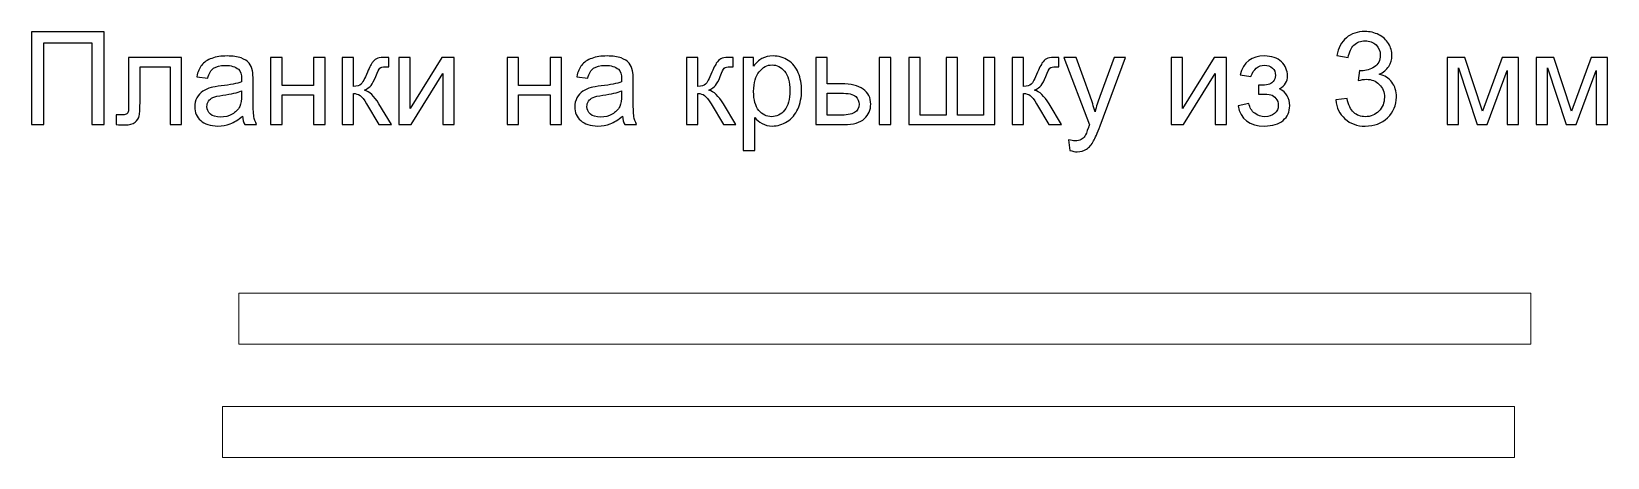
# Model space of a CAD drawing. Header units: centimetres. Extents: x -43 to 259, y -127 to -6.
# Drawn here: x 26.42 to 41.87, y -114.81 to -110.63 of the extents above; entities that cross this region are included whole.
import ezdxf

# ---------------------------------------------------------------- set-up
doc = ezdxf.new("R2010")
doc.units = ezdxf.units.CM
doc.header["$MEASUREMENT"] = 0
doc.layers.add('layer 1', color=7, linetype='Continuous')

msp = doc.modelspace()

# ---------------------------------------------------------------- linework, layer by layer
at = {"layer": 'layer 1', "color": 250}
for points, knots in [([(26.41632, -110.63514), (26.41632, -110.63514), (27.13006, -110.63514), (27.13006, -110.63514), (27.13006, -110.63514), (27.13006, -110.63514), (27.13006, -111.54446), (27.13006, -111.54446), (27.13006, -111.54446), (27.13006, -111.54446), (27.00941, -111.54446), (27.00941, -111.54446), (27.00941, -111.54446), (27.00941, -111.54446), (27.00941, -110.74182), (27.00941, -110.74182), (27.00941, -110.74182), (27.00941, -110.74182), (26.53697, -110.74182), (26.53697, -110.74182), (26.53697, -110.74182), (26.53697, -110.74182), (26.53697, -111.54446), (26.53697, -111.54446), (26.53697, -111.54446), (26.53697, -111.54446), (26.41632, -111.54446), (26.41632, -111.54446), (26.41632, -111.54446), (26.41632, -111.54446), (26.41632, -110.63514), (26.41632, -110.63514)], [0, 0, 0, 0, 0.11111111, 0.11111111, 0.11111111, 0.11111111, 0.22222222, 0.22222222, 0.22222222, 0.22222222, 0.33333333, 0.33333333, 0.33333333, 0.33333333, 0.44444444, 0.44444444, 0.44444444, 0.44444444, 0.55555556, 0.55555556, 0.55555556, 0.55555556, 0.66666667, 0.66666667, 0.66666667, 0.66666667, 0.77777778, 0.77777778, 0.77777778, 0.77777778, 1, 1, 1, 1]), ([(39.20652, -111.30316), (39.20652, -111.30316), (39.31828, -111.28792), (39.31828, -111.28792), (39.31828, -111.28792), (39.33119, -111.35142), (39.35278, -111.39714), (39.38347, -111.42508), (39.38347, -111.42508), (39.41417, -111.45302), (39.45184, -111.46699), (39.4965, -111.46699), (39.4965, -111.46699), (39.54942, -111.46699), (39.59408, -111.44879), (39.63007, -111.41238), (39.63007, -111.41238), (39.66605, -111.37597), (39.68404, -111.33089), (39.68404, -111.27712), (39.68404, -111.27712), (39.68404, -111.2259), (39.66732, -111.18357), (39.63366, -111.15012), (39.63366, -111.15012), (39.60022, -111.11689), (39.55768, -111.10017), (39.50582, -111.10017), (39.50582, -111.10017), (39.48465, -111.10017), (39.4584, -111.1044), (39.42687, -111.11266), (39.42687, -111.11266), (39.42687, -111.11266), (39.43935, -111.01487), (39.43935, -111.01487), (39.43935, -111.01487), (39.44676, -111.01572), (39.4529, -111.01614), (39.45735, -111.01614), (39.45735, -111.01614), (39.50518, -111.01614), (39.54794, -111.00365), (39.58625, -110.97889), (39.58625, -110.97889), (39.62435, -110.95412), (39.6434, -110.91602), (39.6434, -110.86459), (39.6434, -110.86459), (39.6434, -110.82373), (39.62943, -110.78987), (39.6017, -110.76299), (39.6017, -110.76299), (39.57397, -110.7361), (39.5382, -110.72277), (39.49439, -110.72277), (39.49439, -110.72277), (39.45078, -110.72277), (39.41459, -110.73653), (39.38559, -110.76404), (39.38559, -110.76404), (39.35659, -110.79156), (39.33797, -110.83284), (39.32971, -110.88787), (39.32971, -110.88787), (39.32971, -110.88787), (39.21795, -110.86755), (39.21795, -110.86755), (39.21795, -110.86755), (39.23171, -110.79262), (39.26261, -110.73441), (39.31108, -110.69314), (39.31108, -110.69314), (39.35934, -110.65186), (39.41967, -110.63133), (39.49164, -110.63133), (39.49164, -110.63133), (39.54117, -110.63133), (39.58689, -110.64191), (39.62858, -110.66329), (39.62858, -110.66329), (39.67049, -110.68446), (39.70246, -110.71346), (39.72447, -110.75007), (39.72447, -110.75007), (39.74669, -110.7869), (39.7577, -110.82585), (39.7577, -110.86713), (39.7577, -110.86713), (39.7577, -110.90628), (39.74712, -110.94184), (39.72616, -110.97402), (39.72616, -110.97402), (39.705, -111.00619), (39.67367, -111.0318), (39.63239, -111.05085), (39.63239, -111.05085), (39.68616, -111.06313), (39.72786, -111.08895), (39.7577, -111.12811), (39.7577, -111.12811), (39.78733, -111.16706), (39.80215, -111.21616), (39.80215, -111.2748), (39.80215, -111.2748), (39.80215, -111.35417), (39.77315, -111.42169), (39.71537, -111.47694), (39.71537, -111.47694), (39.65737, -111.53218), (39.58413, -111.5597), (39.49566, -111.5597), (39.49566, -111.5597), (39.41586, -111.5597), (39.34961, -111.53578), (39.2969, -111.48816), (39.2969, -111.48816), (39.24399, -111.44053), (39.21393, -111.37894), (39.20652, -111.30316)], [0, 0, 0, 0, 0.03225806, 0.03225806, 0.03225806, 0.03225806, 0.06451613, 0.06451613, 0.06451613, 0.06451613, 0.09677419, 0.09677419, 0.09677419, 0.09677419, 0.12903226, 0.12903226, 0.12903226, 0.12903226, 0.16129032, 0.16129032, 0.16129032, 0.16129032, 0.19354839, 0.19354839, 0.19354839, 0.19354839, 0.22580645, 0.22580645, 0.22580645, 0.22580645, 0.25806452, 0.25806452, 0.25806452, 0.25806452, 0.29032258, 0.29032258, 0.29032258, 0.29032258, 0.32258065, 0.32258065, 0.32258065, 0.32258065, 0.35483871, 0.35483871, 0.35483871, 0.35483871, 0.38709677, 0.38709677, 0.38709677, 0.38709677, 0.41935484, 0.41935484, 0.41935484, 0.41935484, 0.4516129, 0.4516129, 0.4516129, 0.4516129, 0.48387097, 0.48387097, 0.48387097, 0.48387097, 0.51612903, 0.51612903, 0.51612903, 0.51612903, 0.5483871, 0.5483871, 0.5483871, 0.5483871, 0.58064516, 0.58064516, 0.58064516, 0.58064516, 0.61290323, 0.61290323, 0.61290323, 0.61290323, 0.64516129, 0.64516129, 0.64516129, 0.64516129, 0.67741935, 0.67741935, 0.67741935, 0.67741935, 0.70967742, 0.70967742, 0.70967742, 0.70967742, 0.74193548, 0.74193548, 0.74193548, 0.74193548, 0.77419355, 0.77419355, 0.77419355, 0.77419355, 0.80645161, 0.80645161, 0.80645161, 0.80645161, 0.83870968, 0.83870968, 0.83870968, 0.83870968, 0.87096774, 0.87096774, 0.87096774, 0.87096774, 0.90322581, 0.90322581, 0.90322581, 0.90322581, 0.93548387, 0.93548387, 0.93548387, 0.93548387, 1, 1, 1, 1]), ([(27.36861, -110.88533), (27.36861, -110.88533), (27.88804, -110.88533), (27.88804, -110.88533), (27.88804, -110.88533), (27.88804, -110.88533), (27.88804, -111.54382), (27.88804, -111.54382), (27.88804, -111.54382), (27.88804, -111.54382), (27.77628, -111.54382), (27.77628, -111.54382), (27.77628, -111.54382), (27.77628, -111.54382), (27.77628, -110.97804), (27.77628, -110.97804), (27.77628, -110.97804), (27.77628, -110.97804), (27.48037, -110.97804), (27.48037, -110.97804), (27.48037, -110.97804), (27.48037, -110.97804), (27.48037, -111.30591), (27.48037, -111.30591), (27.48037, -111.30591), (27.48037, -111.38232), (27.47783, -111.4327), (27.47296, -111.45725), (27.47296, -111.45725), (27.46788, -111.48159), (27.45434, -111.50276), (27.43211, -111.52096), (27.43211, -111.52096), (27.40967, -111.53917), (27.3775, -111.54827), (27.33538, -111.54827), (27.33538, -111.54827), (27.30934, -111.54827), (27.27929, -111.54658), (27.24542, -111.5434), (27.24542, -111.5434), (27.24542, -111.5434), (27.24542, -111.45048), (27.24542, -111.45048), (27.24542, -111.45048), (27.24542, -111.45048), (27.29432, -111.45048), (27.29432, -111.45048), (27.29432, -111.45048), (27.31739, -111.45048), (27.3339, -111.44815), (27.34385, -111.44328), (27.34385, -111.44328), (27.35379, -111.43863), (27.36036, -111.43101), (27.36374, -111.42063), (27.36374, -111.42063), (27.36692, -111.41026), (27.36861, -111.37661), (27.36861, -111.31967), (27.36861, -111.31967), (27.36861, -111.31967), (27.36861, -110.88533), (27.36861, -110.88533)], [0, 0, 0, 0, 0.05882353, 0.05882353, 0.05882353, 0.05882353, 0.11764706, 0.11764706, 0.11764706, 0.11764706, 0.17647059, 0.17647059, 0.17647059, 0.17647059, 0.23529412, 0.23529412, 0.23529412, 0.23529412, 0.29411765, 0.29411765, 0.29411765, 0.29411765, 0.35294118, 0.35294118, 0.35294118, 0.35294118, 0.41176471, 0.41176471, 0.41176471, 0.41176471, 0.47058824, 0.47058824, 0.47058824, 0.47058824, 0.52941176, 0.52941176, 0.52941176, 0.52941176, 0.58823529, 0.58823529, 0.58823529, 0.58823529, 0.64705882, 0.64705882, 0.64705882, 0.64705882, 0.70588235, 0.70588235, 0.70588235, 0.70588235, 0.76470588, 0.76470588, 0.76470588, 0.76470588, 0.82352941, 0.82352941, 0.82352941, 0.82352941, 0.88235294, 0.88235294, 0.88235294, 0.88235294, 1, 1, 1, 1]), ([(28.48558, -111.46191), (28.44409, -111.49726), (28.40409, -111.52202), (28.36578, -111.53663), (28.36578, -111.53663), (28.32747, -111.55123), (28.2864, -111.55843), (28.24238, -111.55843), (28.24238, -111.55843), (28.16999, -111.55843), (28.11432, -111.54086), (28.07537, -111.50551), (28.07537, -111.50551), (28.03642, -111.47038), (28.01695, -111.42529), (28.01695, -111.37047), (28.01695, -111.37047), (28.01695, -111.3383), (28.02436, -111.30887), (28.03896, -111.2822), (28.03896, -111.2822), (28.05378, -111.25553), (28.07304, -111.23437), (28.09675, -111.21828), (28.09675, -111.21828), (28.12067, -111.20219), (28.14734, -111.18992), (28.17718, -111.18166), (28.17718, -111.18166), (28.1992, -111.17595), (28.23243, -111.17044), (28.27667, -111.16494), (28.27667, -111.16494), (28.36684, -111.15436), (28.43351, -111.14145), (28.47606, -111.12663), (28.47606, -111.12663), (28.47648, -111.11139), (28.47669, -111.10165), (28.47669, -111.09763), (28.47669, -111.09763), (28.47669, -111.05233), (28.46611, -111.02037), (28.44494, -111.00175), (28.44494, -111.00175), (28.41637, -110.97656), (28.37382, -110.96407), (28.31752, -110.96407), (28.31752, -110.96407), (28.26481, -110.96407), (28.22587, -110.97338), (28.20089, -110.9918), (28.20089, -110.9918), (28.1757, -111.01021), (28.15729, -111.04281), (28.14522, -111.0898), (28.14522, -111.0898), (28.14522, -111.0898), (28.036, -111.07456), (28.036, -111.07456), (28.036, -111.07456), (28.04595, -111.02778), (28.06225, -110.98989), (28.08511, -110.96111), (28.08511, -110.96111), (28.10797, -110.93232), (28.14099, -110.91031), (28.18417, -110.89464), (28.18417, -110.89464), (28.22714, -110.87919), (28.2773, -110.87136), (28.33403, -110.87136), (28.33403, -110.87136), (28.39033, -110.87136), (28.43626, -110.87792), (28.47161, -110.89126), (28.47161, -110.89126), (28.50675, -110.90459), (28.53278, -110.9211), (28.54929, -110.94121), (28.54929, -110.94121), (28.5658, -110.96132), (28.57744, -110.98672), (28.58422, -111.01741), (28.58422, -111.01741), (28.58782, -111.03646), (28.58972, -111.07075), (28.58972, -111.12007), (28.58972, -111.12007), (28.58972, -111.12007), (28.58972, -111.26823), (28.58972, -111.26823), (28.58972, -111.26823), (28.58972, -111.37174), (28.59205, -111.43714), (28.59671, -111.46487), (28.59671, -111.46487), (28.60115, -111.4926), (28.61046, -111.51906), (28.62401, -111.54446), (28.62401, -111.54446), (28.62401, -111.54446), (28.50717, -111.54446), (28.50717, -111.54446), (28.50717, -111.54446), (28.49595, -111.52096), (28.48876, -111.49345), (28.48558, -111.46191)], [0, 0, 0, 0, 0.03571429, 0.03571429, 0.03571429, 0.03571429, 0.07142857, 0.07142857, 0.07142857, 0.07142857, 0.10714286, 0.10714286, 0.10714286, 0.10714286, 0.14285714, 0.14285714, 0.14285714, 0.14285714, 0.17857143, 0.17857143, 0.17857143, 0.17857143, 0.21428571, 0.21428571, 0.21428571, 0.21428571, 0.25, 0.25, 0.25, 0.25, 0.28571429, 0.28571429, 0.28571429, 0.28571429, 0.32142857, 0.32142857, 0.32142857, 0.32142857, 0.35714286, 0.35714286, 0.35714286, 0.35714286, 0.39285714, 0.39285714, 0.39285714, 0.39285714, 0.42857143, 0.42857143, 0.42857143, 0.42857143, 0.46428571, 0.46428571, 0.46428571, 0.46428571, 0.5, 0.5, 0.5, 0.5, 0.53571429, 0.53571429, 0.53571429, 0.53571429, 0.57142857, 0.57142857, 0.57142857, 0.57142857, 0.60714286, 0.60714286, 0.60714286, 0.60714286, 0.64285714, 0.64285714, 0.64285714, 0.64285714, 0.67857143, 0.67857143, 0.67857143, 0.67857143, 0.71428571, 0.71428571, 0.71428571, 0.71428571, 0.75, 0.75, 0.75, 0.75, 0.78571429, 0.78571429, 0.78571429, 0.78571429, 0.82142857, 0.82142857, 0.82142857, 0.82142857, 0.85714286, 0.85714286, 0.85714286, 0.85714286, 0.89285714, 0.89285714, 0.89285714, 0.89285714, 0.92857143, 0.92857143, 0.92857143, 0.92857143, 1, 1, 1, 1]), ([(28.76138, -110.88533), (28.76138, -110.88533), (28.87314, -110.88533), (28.87314, -110.88533), (28.87314, -110.88533), (28.87314, -110.88533), (28.87314, -111.15965), (28.87314, -111.15965), (28.87314, -111.15965), (28.87314, -111.15965), (29.18302, -111.15965), (29.18302, -111.15965), (29.18302, -111.15965), (29.18302, -111.15965), (29.18302, -110.88533), (29.18302, -110.88533), (29.18302, -110.88533), (29.18302, -110.88533), (29.29478, -110.88533), (29.29478, -110.88533), (29.29478, -110.88533), (29.29478, -110.88533), (29.29478, -111.54446), (29.29478, -111.54446), (29.29478, -111.54446), (29.29478, -111.54446), (29.18302, -111.54446), (29.18302, -111.54446), (29.18302, -111.54446), (29.18302, -111.54446), (29.18302, -111.25236), (29.18302, -111.25236), (29.18302, -111.25236), (29.18302, -111.25236), (28.87314, -111.25236), (28.87314, -111.25236), (28.87314, -111.25236), (28.87314, -111.25236), (28.87314, -111.54446), (28.87314, -111.54446), (28.87314, -111.54446), (28.87314, -111.54446), (28.76138, -111.54446), (28.76138, -111.54446), (28.76138, -111.54446), (28.76138, -111.54446), (28.76138, -110.88533), (28.76138, -110.88533)], [0, 0, 0, 0, 0.07692308, 0.07692308, 0.07692308, 0.07692308, 0.15384615, 0.15384615, 0.15384615, 0.15384615, 0.23076923, 0.23076923, 0.23076923, 0.23076923, 0.30769231, 0.30769231, 0.30769231, 0.30769231, 0.38461538, 0.38461538, 0.38461538, 0.38461538, 0.46153846, 0.46153846, 0.46153846, 0.46153846, 0.53846154, 0.53846154, 0.53846154, 0.53846154, 0.61538462, 0.61538462, 0.61538462, 0.61538462, 0.69230769, 0.69230769, 0.69230769, 0.69230769, 0.76923077, 0.76923077, 0.76923077, 0.76923077, 0.84615385, 0.84615385, 0.84615385, 0.84615385, 1, 1, 1, 1]), ([(29.46136, -110.88533), (29.46136, -110.88533), (29.57312, -110.88533), (29.57312, -110.88533), (29.57312, -110.88533), (29.57312, -110.88533), (29.57312, -111.16981), (29.57312, -111.16981), (29.57312, -111.16981), (29.60868, -111.16981), (29.63366, -111.16304), (29.64805, -111.14928), (29.64805, -111.14928), (29.66223, -111.13573), (29.68319, -111.09615), (29.71113, -111.03032), (29.71113, -111.03032), (29.73314, -110.97825), (29.75092, -110.94396), (29.76447, -110.92745), (29.76447, -110.92745), (29.77823, -110.91094), (29.79389, -110.89972), (29.81167, -110.89401), (29.81167, -110.89401), (29.82966, -110.88829), (29.85824, -110.88533), (29.89739, -110.88533), (29.89739, -110.88533), (29.89739, -110.88533), (29.91983, -110.88533), (29.91983, -110.88533), (29.91983, -110.88533), (29.91983, -110.88533), (29.91983, -110.9774), (29.91983, -110.9774), (29.91983, -110.9774), (29.91983, -110.9774), (29.88872, -110.97677), (29.88872, -110.97677), (29.88872, -110.97677), (29.85929, -110.97677), (29.84046, -110.98121), (29.8322, -110.98989), (29.8322, -110.98989), (29.82352, -110.99899), (29.81019, -111.02609), (29.79241, -111.07117), (29.79241, -111.07117), (29.77547, -111.11435), (29.76002, -111.1442), (29.74584, -111.16071), (29.74584, -111.16071), (29.73187, -111.17722), (29.71007, -111.19225), (29.68065, -111.206), (29.68065, -111.206), (29.7287, -111.21892), (29.77611, -111.26358), (29.82268, -111.3402), (29.82268, -111.3402), (29.82268, -111.3402), (29.94523, -111.54446), (29.94523, -111.54446), (29.94523, -111.54446), (29.94523, -111.54446), (29.82246, -111.54446), (29.82246, -111.54446), (29.82246, -111.54446), (29.82246, -111.54446), (29.7016, -111.34084), (29.7016, -111.34084), (29.7016, -111.34084), (29.67726, -111.29956), (29.65609, -111.27247), (29.6381, -111.25934), (29.6381, -111.25934), (29.6199, -111.24622), (29.59831, -111.23966), (29.57312, -111.23966), (29.57312, -111.23966), (29.57312, -111.23966), (29.57312, -111.54446), (29.57312, -111.54446), (29.57312, -111.54446), (29.57312, -111.54446), (29.46136, -111.54446), (29.46136, -111.54446), (29.46136, -111.54446), (29.46136, -111.54446), (29.46136, -110.88533), (29.46136, -110.88533)], [0, 0, 0, 0, 0.04166667, 0.04166667, 0.04166667, 0.04166667, 0.08333333, 0.08333333, 0.08333333, 0.08333333, 0.125, 0.125, 0.125, 0.125, 0.16666667, 0.16666667, 0.16666667, 0.16666667, 0.20833333, 0.20833333, 0.20833333, 0.20833333, 0.25, 0.25, 0.25, 0.25, 0.29166667, 0.29166667, 0.29166667, 0.29166667, 0.33333333, 0.33333333, 0.33333333, 0.33333333, 0.375, 0.375, 0.375, 0.375, 0.41666667, 0.41666667, 0.41666667, 0.41666667, 0.45833333, 0.45833333, 0.45833333, 0.45833333, 0.5, 0.5, 0.5, 0.5, 0.54166667, 0.54166667, 0.54166667, 0.54166667, 0.58333333, 0.58333333, 0.58333333, 0.58333333, 0.625, 0.625, 0.625, 0.625, 0.66666667, 0.66666667, 0.66666667, 0.66666667, 0.70833333, 0.70833333, 0.70833333, 0.70833333, 0.75, 0.75, 0.75, 0.75, 0.79166667, 0.79166667, 0.79166667, 0.79166667, 0.83333333, 0.83333333, 0.83333333, 0.83333333, 0.875, 0.875, 0.875, 0.875, 0.91666667, 0.91666667, 0.91666667, 0.91666667, 1, 1, 1, 1]), ([(30.01826, -110.88533), (30.01826, -110.88533), (30.13002, -110.88533), (30.13002, -110.88533), (30.13002, -110.88533), (30.13002, -110.88533), (30.13002, -111.38804), (30.13002, -111.38804), (30.13002, -111.38804), (30.13002, -111.38804), (30.44054, -110.88533), (30.44054, -110.88533), (30.44054, -110.88533), (30.44054, -110.88533), (30.56055, -110.88533), (30.56055, -110.88533), (30.56055, -110.88533), (30.56055, -110.88533), (30.56055, -111.54446), (30.56055, -111.54446), (30.56055, -111.54446), (30.56055, -111.54446), (30.44879, -111.54446), (30.44879, -111.54446), (30.44879, -111.54446), (30.44879, -111.54446), (30.44879, -111.04493), (30.44879, -111.04493), (30.44879, -111.04493), (30.44879, -111.04493), (30.1387, -111.54446), (30.1387, -111.54446), (30.1387, -111.54446), (30.1387, -111.54446), (30.01826, -111.54446), (30.01826, -111.54446), (30.01826, -111.54446), (30.01826, -111.54446), (30.01826, -110.88533), (30.01826, -110.88533)], [0, 0, 0, 0, 0.09090909, 0.09090909, 0.09090909, 0.09090909, 0.18181818, 0.18181818, 0.18181818, 0.18181818, 0.27272727, 0.27272727, 0.27272727, 0.27272727, 0.36363636, 0.36363636, 0.36363636, 0.36363636, 0.45454545, 0.45454545, 0.45454545, 0.45454545, 0.54545455, 0.54545455, 0.54545455, 0.54545455, 0.63636364, 0.63636364, 0.63636364, 0.63636364, 0.72727273, 0.72727273, 0.72727273, 0.72727273, 0.81818182, 0.81818182, 0.81818182, 0.81818182, 1, 1, 1, 1]), ([(31.08062, -110.88533), (31.08062, -110.88533), (31.19238, -110.88533), (31.19238, -110.88533), (31.19238, -110.88533), (31.19238, -110.88533), (31.19238, -111.15965), (31.19238, -111.15965), (31.19238, -111.15965), (31.19238, -111.15965), (31.50226, -111.15965), (31.50226, -111.15965), (31.50226, -111.15965), (31.50226, -111.15965), (31.50226, -110.88533), (31.50226, -110.88533), (31.50226, -110.88533), (31.50226, -110.88533), (31.61402, -110.88533), (31.61402, -110.88533), (31.61402, -110.88533), (31.61402, -110.88533), (31.61402, -111.54446), (31.61402, -111.54446), (31.61402, -111.54446), (31.61402, -111.54446), (31.50226, -111.54446), (31.50226, -111.54446), (31.50226, -111.54446), (31.50226, -111.54446), (31.50226, -111.25236), (31.50226, -111.25236), (31.50226, -111.25236), (31.50226, -111.25236), (31.19238, -111.25236), (31.19238, -111.25236), (31.19238, -111.25236), (31.19238, -111.25236), (31.19238, -111.54446), (31.19238, -111.54446), (31.19238, -111.54446), (31.19238, -111.54446), (31.08062, -111.54446), (31.08062, -111.54446), (31.08062, -111.54446), (31.08062, -111.54446), (31.08062, -110.88533), (31.08062, -110.88533)], [0, 0, 0, 0, 0.07692308, 0.07692308, 0.07692308, 0.07692308, 0.15384615, 0.15384615, 0.15384615, 0.15384615, 0.23076923, 0.23076923, 0.23076923, 0.23076923, 0.30769231, 0.30769231, 0.30769231, 0.30769231, 0.38461538, 0.38461538, 0.38461538, 0.38461538, 0.46153846, 0.46153846, 0.46153846, 0.46153846, 0.53846154, 0.53846154, 0.53846154, 0.53846154, 0.61538462, 0.61538462, 0.61538462, 0.61538462, 0.69230769, 0.69230769, 0.69230769, 0.69230769, 0.76923077, 0.76923077, 0.76923077, 0.76923077, 0.84615385, 0.84615385, 0.84615385, 0.84615385, 1, 1, 1, 1]), ([(32.2124, -111.46191), (32.17091, -111.49726), (32.13091, -111.52202), (32.0926, -111.53663), (32.0926, -111.53663), (32.05429, -111.55123), (32.01322, -111.55843), (31.9692, -111.55843), (31.9692, -111.55843), (31.89681, -111.55843), (31.84114, -111.54086), (31.80219, -111.50551), (31.80219, -111.50551), (31.76324, -111.47038), (31.74377, -111.42529), (31.74377, -111.37047), (31.74377, -111.37047), (31.74377, -111.3383), (31.75118, -111.30887), (31.76578, -111.2822), (31.76578, -111.2822), (31.7806, -111.25553), (31.79986, -111.23437), (31.82357, -111.21828), (31.82357, -111.21828), (31.84749, -111.20219), (31.87416, -111.18992), (31.904, -111.18166), (31.904, -111.18166), (31.92602, -111.17595), (31.95925, -111.17044), (32.00349, -111.16494), (32.00349, -111.16494), (32.09366, -111.15436), (32.16033, -111.14145), (32.20288, -111.12663), (32.20288, -111.12663), (32.2033, -111.11139), (32.20351, -111.10165), (32.20351, -111.09763), (32.20351, -111.09763), (32.20351, -111.05233), (32.19293, -111.02037), (32.17176, -111.00175), (32.17176, -111.00175), (32.14319, -110.97656), (32.10064, -110.96407), (32.04434, -110.96407), (32.04434, -110.96407), (31.99163, -110.96407), (31.95269, -110.97338), (31.92771, -110.9918), (31.92771, -110.9918), (31.90252, -111.01021), (31.88411, -111.04281), (31.87204, -111.0898), (31.87204, -111.0898), (31.87204, -111.0898), (31.76282, -111.07456), (31.76282, -111.07456), (31.76282, -111.07456), (31.77277, -111.02778), (31.78907, -110.98989), (31.81193, -110.96111), (31.81193, -110.96111), (31.83479, -110.93232), (31.86781, -110.91031), (31.91099, -110.89464), (31.91099, -110.89464), (31.95396, -110.87919), (32.00412, -110.87136), (32.06085, -110.87136), (32.06085, -110.87136), (32.11715, -110.87136), (32.16308, -110.87792), (32.19843, -110.89126), (32.19843, -110.89126), (32.23357, -110.90459), (32.2596, -110.9211), (32.27611, -110.94121), (32.27611, -110.94121), (32.29262, -110.96132), (32.30426, -110.98672), (32.31104, -111.01741), (32.31104, -111.01741), (32.31464, -111.03646), (32.31654, -111.07075), (32.31654, -111.12007), (32.31654, -111.12007), (32.31654, -111.12007), (32.31654, -111.26823), (32.31654, -111.26823), (32.31654, -111.26823), (32.31654, -111.37174), (32.31887, -111.43714), (32.32353, -111.46487), (32.32353, -111.46487), (32.32797, -111.4926), (32.33728, -111.51906), (32.35083, -111.54446), (32.35083, -111.54446), (32.35083, -111.54446), (32.23399, -111.54446), (32.23399, -111.54446), (32.23399, -111.54446), (32.22277, -111.52096), (32.21558, -111.49345), (32.2124, -111.46191)], [0, 0, 0, 0, 0.03571429, 0.03571429, 0.03571429, 0.03571429, 0.07142857, 0.07142857, 0.07142857, 0.07142857, 0.10714286, 0.10714286, 0.10714286, 0.10714286, 0.14285714, 0.14285714, 0.14285714, 0.14285714, 0.17857143, 0.17857143, 0.17857143, 0.17857143, 0.21428571, 0.21428571, 0.21428571, 0.21428571, 0.25, 0.25, 0.25, 0.25, 0.28571429, 0.28571429, 0.28571429, 0.28571429, 0.32142857, 0.32142857, 0.32142857, 0.32142857, 0.35714286, 0.35714286, 0.35714286, 0.35714286, 0.39285714, 0.39285714, 0.39285714, 0.39285714, 0.42857143, 0.42857143, 0.42857143, 0.42857143, 0.46428571, 0.46428571, 0.46428571, 0.46428571, 0.5, 0.5, 0.5, 0.5, 0.53571429, 0.53571429, 0.53571429, 0.53571429, 0.57142857, 0.57142857, 0.57142857, 0.57142857, 0.60714286, 0.60714286, 0.60714286, 0.60714286, 0.64285714, 0.64285714, 0.64285714, 0.64285714, 0.67857143, 0.67857143, 0.67857143, 0.67857143, 0.71428571, 0.71428571, 0.71428571, 0.71428571, 0.75, 0.75, 0.75, 0.75, 0.78571429, 0.78571429, 0.78571429, 0.78571429, 0.82142857, 0.82142857, 0.82142857, 0.82142857, 0.85714286, 0.85714286, 0.85714286, 0.85714286, 0.89285714, 0.89285714, 0.89285714, 0.89285714, 0.92857143, 0.92857143, 0.92857143, 0.92857143, 1, 1, 1, 1]), ([(32.83978, -110.88533), (32.83978, -110.88533), (32.95154, -110.88533), (32.95154, -110.88533), (32.95154, -110.88533), (32.95154, -110.88533), (32.95154, -111.16981), (32.95154, -111.16981), (32.95154, -111.16981), (32.9871, -111.16981), (33.01208, -111.16304), (33.02647, -111.14928), (33.02647, -111.14928), (33.04065, -111.13573), (33.06161, -111.09615), (33.08955, -111.03032), (33.08955, -111.03032), (33.11156, -110.97825), (33.12934, -110.94396), (33.14289, -110.92745), (33.14289, -110.92745), (33.15665, -110.91094), (33.17231, -110.89972), (33.19009, -110.89401), (33.19009, -110.89401), (33.20808, -110.88829), (33.23666, -110.88533), (33.27581, -110.88533), (33.27581, -110.88533), (33.27581, -110.88533), (33.29825, -110.88533), (33.29825, -110.88533), (33.29825, -110.88533), (33.29825, -110.88533), (33.29825, -110.9774), (33.29825, -110.9774), (33.29825, -110.9774), (33.29825, -110.9774), (33.26714, -110.97677), (33.26714, -110.97677), (33.26714, -110.97677), (33.23771, -110.97677), (33.21888, -110.98121), (33.21062, -110.98989), (33.21062, -110.98989), (33.20194, -110.99899), (33.18861, -111.02609), (33.17083, -111.07117), (33.17083, -111.07117), (33.15389, -111.11435), (33.13844, -111.1442), (33.12426, -111.16071), (33.12426, -111.16071), (33.11029, -111.17722), (33.08849, -111.19225), (33.05907, -111.206), (33.05907, -111.206), (33.10712, -111.21892), (33.15453, -111.26358), (33.2011, -111.3402), (33.2011, -111.3402), (33.2011, -111.3402), (33.32365, -111.54446), (33.32365, -111.54446), (33.32365, -111.54446), (33.32365, -111.54446), (33.20088, -111.54446), (33.20088, -111.54446), (33.20088, -111.54446), (33.20088, -111.54446), (33.08002, -111.34084), (33.08002, -111.34084), (33.08002, -111.34084), (33.05568, -111.29956), (33.03451, -111.27247), (33.01652, -111.25934), (33.01652, -111.25934), (32.99832, -111.24622), (32.97673, -111.23966), (32.95154, -111.23966), (32.95154, -111.23966), (32.95154, -111.23966), (32.95154, -111.54446), (32.95154, -111.54446), (32.95154, -111.54446), (32.95154, -111.54446), (32.83978, -111.54446), (32.83978, -111.54446), (32.83978, -111.54446), (32.83978, -111.54446), (32.83978, -110.88533), (32.83978, -110.88533)], [0, 0, 0, 0, 0.04166667, 0.04166667, 0.04166667, 0.04166667, 0.08333333, 0.08333333, 0.08333333, 0.08333333, 0.125, 0.125, 0.125, 0.125, 0.16666667, 0.16666667, 0.16666667, 0.16666667, 0.20833333, 0.20833333, 0.20833333, 0.20833333, 0.25, 0.25, 0.25, 0.25, 0.29166667, 0.29166667, 0.29166667, 0.29166667, 0.33333333, 0.33333333, 0.33333333, 0.33333333, 0.375, 0.375, 0.375, 0.375, 0.41666667, 0.41666667, 0.41666667, 0.41666667, 0.45833333, 0.45833333, 0.45833333, 0.45833333, 0.5, 0.5, 0.5, 0.5, 0.54166667, 0.54166667, 0.54166667, 0.54166667, 0.58333333, 0.58333333, 0.58333333, 0.58333333, 0.625, 0.625, 0.625, 0.625, 0.66666667, 0.66666667, 0.66666667, 0.66666667, 0.70833333, 0.70833333, 0.70833333, 0.70833333, 0.75, 0.75, 0.75, 0.75, 0.79166667, 0.79166667, 0.79166667, 0.79166667, 0.83333333, 0.83333333, 0.83333333, 0.83333333, 0.875, 0.875, 0.875, 0.875, 0.91666667, 0.91666667, 0.91666667, 0.91666667, 1, 1, 1, 1]), ([(33.39668, -111.79719), (33.39668, -111.79719), (33.39668, -110.88533), (33.39668, -110.88533), (33.39668, -110.88533), (33.39668, -110.88533), (33.49828, -110.88533), (33.49828, -110.88533), (33.49828, -110.88533), (33.49828, -110.88533), (33.49828, -110.9719), (33.49828, -110.9719), (33.49828, -110.9719), (33.5222, -110.93846), (33.54929, -110.91327), (33.57956, -110.89655), (33.57956, -110.89655), (33.60962, -110.87983), (33.64624, -110.87136), (33.6892, -110.87136), (33.6892, -110.87136), (33.74551, -110.87136), (33.79504, -110.88575), (33.83801, -110.91475), (33.83801, -110.91475), (33.88097, -110.94354), (33.91336, -110.98439), (33.93537, -111.03688), (33.93537, -111.03688), (33.95717, -111.08959), (33.96818, -111.14716), (33.96818, -111.21003), (33.96818, -111.21003), (33.96818, -111.27712), (33.95612, -111.33766), (33.93199, -111.39164), (33.93199, -111.39164), (33.90786, -111.4454), (33.87272, -111.48667), (33.82658, -111.51546), (33.82658, -111.51546), (33.78064, -111.54404), (33.73217, -111.55843), (33.68137, -111.55843), (33.68137, -111.55843), (33.64412, -111.55843), (33.61068, -111.5506), (33.58125, -111.53493), (33.58125, -111.53493), (33.55162, -111.51927), (33.52749, -111.49959), (33.50844, -111.47567), (33.50844, -111.47567), (33.50844, -111.47567), (33.50844, -111.79719), (33.50844, -111.79719), (33.50844, -111.79719), (33.50844, -111.79719), (33.39668, -111.79719), (33.39668, -111.79719)], [0, 0, 0, 0, 0.0625, 0.0625, 0.0625, 0.0625, 0.125, 0.125, 0.125, 0.125, 0.1875, 0.1875, 0.1875, 0.1875, 0.25, 0.25, 0.25, 0.25, 0.3125, 0.3125, 0.3125, 0.3125, 0.375, 0.375, 0.375, 0.375, 0.4375, 0.4375, 0.4375, 0.4375, 0.5, 0.5, 0.5, 0.5, 0.5625, 0.5625, 0.5625, 0.5625, 0.625, 0.625, 0.625, 0.625, 0.6875, 0.6875, 0.6875, 0.6875, 0.75, 0.75, 0.75, 0.75, 0.8125, 0.8125, 0.8125, 0.8125, 0.875, 0.875, 0.875, 0.875, 1, 1, 1, 1]), ([(33.49828, -111.21892), (33.49828, -111.30337), (33.51543, -111.36581), (33.5495, -111.40624), (33.5495, -111.40624), (33.58379, -111.44667), (33.62528, -111.46699), (33.67396, -111.46699), (33.67396, -111.46699), (33.72349, -111.46699), (33.76583, -111.44603), (33.80096, -111.40412), (33.80096, -111.40412), (33.83631, -111.36221), (33.85388, -111.29744), (33.85388, -111.2096), (33.85388, -111.2096), (33.85388, -111.12578), (33.83674, -111.06313), (33.80223, -111.02143), (33.80223, -111.02143), (33.76773, -110.97973), (33.72667, -110.95899), (33.67883, -110.95899), (33.67883, -110.95899), (33.63142, -110.95899), (33.58951, -110.98121), (33.5531, -111.02545), (33.5531, -111.02545), (33.51648, -111.0699), (33.49828, -111.13425), (33.49828, -111.21892)], [0, 0, 0, 0, 0.11111111, 0.11111111, 0.11111111, 0.11111111, 0.22222222, 0.22222222, 0.22222222, 0.22222222, 0.33333333, 0.33333333, 0.33333333, 0.33333333, 0.44444444, 0.44444444, 0.44444444, 0.44444444, 0.55555556, 0.55555556, 0.55555556, 0.55555556, 0.66666667, 0.66666667, 0.66666667, 0.66666667, 0.77777778, 0.77777778, 0.77777778, 0.77777778, 1, 1, 1, 1]), ([(34.10682, -110.88533), (34.10682, -110.88533), (34.21858, -110.88533), (34.21858, -110.88533), (34.21858, -110.88533), (34.21858, -110.88533), (34.21858, -111.14314), (34.21858, -111.14314), (34.21858, -111.14314), (34.21858, -111.14314), (34.35955, -111.14314), (34.35955, -111.14314), (34.35955, -111.14314), (34.45163, -111.14314), (34.52232, -111.16092), (34.57206, -111.19669), (34.57206, -111.19669), (34.62181, -111.23246), (34.64657, -111.28178), (34.64657, -111.34465), (34.64657, -111.34465), (34.64657, -111.39968), (34.62583, -111.44667), (34.58434, -111.48583), (34.58434, -111.48583), (34.54285, -111.52499), (34.4766, -111.54446), (34.38537, -111.54446), (34.38537, -111.54446), (34.38537, -111.54446), (34.10682, -111.54446), (34.10682, -111.54446), (34.10682, -111.54446), (34.10682, -111.54446), (34.10682, -110.88533), (34.10682, -110.88533)], [0, 0, 0, 0, 0.1, 0.1, 0.1, 0.1, 0.2, 0.2, 0.2, 0.2, 0.3, 0.3, 0.3, 0.3, 0.4, 0.4, 0.4, 0.4, 0.5, 0.5, 0.5, 0.5, 0.6, 0.6, 0.6, 0.6, 0.7, 0.7, 0.7, 0.7, 0.8, 0.8, 0.8, 0.8, 1, 1, 1, 1]), ([(34.73039, -110.88533), (34.73039, -110.88533), (34.84215, -110.88533), (34.84215, -110.88533), (34.84215, -110.88533), (34.84215, -110.88533), (34.84215, -111.54446), (34.84215, -111.54446), (34.84215, -111.54446), (34.84215, -111.54446), (34.73039, -111.54446), (34.73039, -111.54446), (34.73039, -111.54446), (34.73039, -111.54446), (34.73039, -110.88533), (34.73039, -110.88533)], [0, 0, 0, 0, 0.2, 0.2, 0.2, 0.2, 0.4, 0.4, 0.4, 0.4, 0.6, 0.6, 0.6, 0.6, 1, 1, 1, 1]), ([(35.01974, -110.88533), (35.01974, -110.88533), (35.1315, -110.88533), (35.1315, -110.88533), (35.1315, -110.88533), (35.1315, -110.88533), (35.1315, -111.45175), (35.1315, -111.45175), (35.1315, -111.45175), (35.1315, -111.45175), (35.3855, -111.45175), (35.3855, -111.45175), (35.3855, -111.45175), (35.3855, -111.45175), (35.3855, -110.88533), (35.3855, -110.88533), (35.3855, -110.88533), (35.3855, -110.88533), (35.49726, -110.88533), (35.49726, -110.88533), (35.49726, -110.88533), (35.49726, -110.88533), (35.49726, -111.45175), (35.49726, -111.45175), (35.49726, -111.45175), (35.49726, -111.45175), (35.75126, -111.45175), (35.75126, -111.45175), (35.75126, -111.45175), (35.75126, -111.45175), (35.75126, -110.88533), (35.75126, -110.88533), (35.75126, -110.88533), (35.75126, -110.88533), (35.86302, -110.88533), (35.86302, -110.88533), (35.86302, -110.88533), (35.86302, -110.88533), (35.86302, -111.54446), (35.86302, -111.54446), (35.86302, -111.54446), (35.86302, -111.54446), (35.01974, -111.54446), (35.01974, -111.54446), (35.01974, -111.54446), (35.01974, -111.54446), (35.01974, -110.88533), (35.01974, -110.88533)], [0, 0, 0, 0, 0.07692308, 0.07692308, 0.07692308, 0.07692308, 0.15384615, 0.15384615, 0.15384615, 0.15384615, 0.23076923, 0.23076923, 0.23076923, 0.23076923, 0.30769231, 0.30769231, 0.30769231, 0.30769231, 0.38461538, 0.38461538, 0.38461538, 0.38461538, 0.46153846, 0.46153846, 0.46153846, 0.46153846, 0.53846154, 0.53846154, 0.53846154, 0.53846154, 0.61538462, 0.61538462, 0.61538462, 0.61538462, 0.69230769, 0.69230769, 0.69230769, 0.69230769, 0.76923077, 0.76923077, 0.76923077, 0.76923077, 0.84615385, 0.84615385, 0.84615385, 0.84615385, 1, 1, 1, 1]), ([(36.03341, -110.88533), (36.03341, -110.88533), (36.14517, -110.88533), (36.14517, -110.88533), (36.14517, -110.88533), (36.14517, -110.88533), (36.14517, -111.16981), (36.14517, -111.16981), (36.14517, -111.16981), (36.18073, -111.16981), (36.20571, -111.16304), (36.2201, -111.14928), (36.2201, -111.14928), (36.23428, -111.13573), (36.25524, -111.09615), (36.28318, -111.03032), (36.28318, -111.03032), (36.30519, -110.97825), (36.32297, -110.94396), (36.33652, -110.92745), (36.33652, -110.92745), (36.35028, -110.91094), (36.36594, -110.89972), (36.38372, -110.89401), (36.38372, -110.89401), (36.40171, -110.88829), (36.43029, -110.88533), (36.46944, -110.88533), (36.46944, -110.88533), (36.46944, -110.88533), (36.49188, -110.88533), (36.49188, -110.88533), (36.49188, -110.88533), (36.49188, -110.88533), (36.49188, -110.9774), (36.49188, -110.9774), (36.49188, -110.9774), (36.49188, -110.9774), (36.46077, -110.97677), (36.46077, -110.97677), (36.46077, -110.97677), (36.43134, -110.97677), (36.41251, -110.98121), (36.40425, -110.98989), (36.40425, -110.98989), (36.39557, -110.99899), (36.38224, -111.02609), (36.36446, -111.07117), (36.36446, -111.07117), (36.34752, -111.11435), (36.33207, -111.1442), (36.31789, -111.16071), (36.31789, -111.16071), (36.30392, -111.17722), (36.28212, -111.19225), (36.2527, -111.206), (36.2527, -111.206), (36.30075, -111.21892), (36.34816, -111.26358), (36.39473, -111.3402), (36.39473, -111.3402), (36.39473, -111.3402), (36.51728, -111.54446), (36.51728, -111.54446), (36.51728, -111.54446), (36.51728, -111.54446), (36.39451, -111.54446), (36.39451, -111.54446), (36.39451, -111.54446), (36.39451, -111.54446), (36.27365, -111.34084), (36.27365, -111.34084), (36.27365, -111.34084), (36.24931, -111.29956), (36.22814, -111.27247), (36.21015, -111.25934), (36.21015, -111.25934), (36.19195, -111.24622), (36.17036, -111.23966), (36.14517, -111.23966), (36.14517, -111.23966), (36.14517, -111.23966), (36.14517, -111.54446), (36.14517, -111.54446), (36.14517, -111.54446), (36.14517, -111.54446), (36.03341, -111.54446), (36.03341, -111.54446), (36.03341, -111.54446), (36.03341, -111.54446), (36.03341, -110.88533), (36.03341, -110.88533)], [0, 0, 0, 0, 0.04166667, 0.04166667, 0.04166667, 0.04166667, 0.08333333, 0.08333333, 0.08333333, 0.08333333, 0.125, 0.125, 0.125, 0.125, 0.16666667, 0.16666667, 0.16666667, 0.16666667, 0.20833333, 0.20833333, 0.20833333, 0.20833333, 0.25, 0.25, 0.25, 0.25, 0.29166667, 0.29166667, 0.29166667, 0.29166667, 0.33333333, 0.33333333, 0.33333333, 0.33333333, 0.375, 0.375, 0.375, 0.375, 0.41666667, 0.41666667, 0.41666667, 0.41666667, 0.45833333, 0.45833333, 0.45833333, 0.45833333, 0.5, 0.5, 0.5, 0.5, 0.54166667, 0.54166667, 0.54166667, 0.54166667, 0.58333333, 0.58333333, 0.58333333, 0.58333333, 0.625, 0.625, 0.625, 0.625, 0.66666667, 0.66666667, 0.66666667, 0.66666667, 0.70833333, 0.70833333, 0.70833333, 0.70833333, 0.75, 0.75, 0.75, 0.75, 0.79166667, 0.79166667, 0.79166667, 0.79166667, 0.83333333, 0.83333333, 0.83333333, 0.83333333, 0.875, 0.875, 0.875, 0.875, 0.91666667, 0.91666667, 0.91666667, 0.91666667, 1, 1, 1, 1]), ([(36.59941, -111.79783), (36.59941, -111.79783), (36.58671, -111.69453), (36.58671, -111.69453), (36.58671, -111.69453), (36.61126, -111.70109), (36.63243, -111.70448), (36.65063, -111.70448), (36.65063, -111.70448), (36.67561, -111.70448), (36.69551, -111.70025), (36.71032, -111.69199), (36.71032, -111.69199), (36.72535, -111.68374), (36.73763, -111.6721), (36.74715, -111.65728), (36.74715, -111.65728), (36.75414, -111.64606), (36.76557, -111.61833), (36.78123, -111.57388), (36.78123, -111.57388), (36.78335, -111.56774), (36.78652, -111.55864), (36.79118, -111.54658), (36.79118, -111.54658), (36.79118, -111.54658), (36.54099, -110.88533), (36.54099, -110.88533), (36.54099, -110.88533), (36.54099, -110.88533), (36.66037, -110.88533), (36.66037, -110.88533), (36.66037, -110.88533), (36.66037, -110.88533), (36.79795, -111.26591), (36.79795, -111.26591), (36.79795, -111.26591), (36.81595, -111.31395), (36.83182, -111.36475), (36.846, -111.41809), (36.846, -111.41809), (36.85891, -111.36793), (36.87415, -111.3184), (36.89193, -111.26972), (36.89193, -111.26972), (36.89193, -111.26972), (37.03248, -110.88533), (37.03248, -110.88533), (37.03248, -110.88533), (37.03248, -110.88533), (37.14403, -110.88533), (37.14403, -110.88533), (37.14403, -110.88533), (37.14403, -110.88533), (36.8949, -111.55589), (36.8949, -111.55589), (36.8949, -111.55589), (36.86802, -111.62807), (36.84706, -111.6776), (36.83203, -111.7049), (36.83203, -111.7049), (36.81214, -111.74152), (36.78928, -111.7684), (36.76366, -111.78555), (36.76366, -111.78555), (36.73784, -111.80269), (36.70715, -111.81116), (36.67159, -111.81116), (36.67159, -111.81116), (36.65, -111.81116), (36.62587, -111.80672), (36.59941, -111.79783)], [0, 0, 0, 0, 0.05263158, 0.05263158, 0.05263158, 0.05263158, 0.10526316, 0.10526316, 0.10526316, 0.10526316, 0.15789474, 0.15789474, 0.15789474, 0.15789474, 0.21052632, 0.21052632, 0.21052632, 0.21052632, 0.26315789, 0.26315789, 0.26315789, 0.26315789, 0.31578947, 0.31578947, 0.31578947, 0.31578947, 0.36842105, 0.36842105, 0.36842105, 0.36842105, 0.42105263, 0.42105263, 0.42105263, 0.42105263, 0.47368421, 0.47368421, 0.47368421, 0.47368421, 0.52631579, 0.52631579, 0.52631579, 0.52631579, 0.57894737, 0.57894737, 0.57894737, 0.57894737, 0.63157895, 0.63157895, 0.63157895, 0.63157895, 0.68421053, 0.68421053, 0.68421053, 0.68421053, 0.73684211, 0.73684211, 0.73684211, 0.73684211, 0.78947368, 0.78947368, 0.78947368, 0.78947368, 0.84210526, 0.84210526, 0.84210526, 0.84210526, 0.89473684, 0.89473684, 0.89473684, 0.89473684, 1, 1, 1, 1]), ([(37.59234, -110.88533), (37.59234, -110.88533), (37.7041, -110.88533), (37.7041, -110.88533), (37.7041, -110.88533), (37.7041, -110.88533), (37.7041, -111.38804), (37.7041, -111.38804), (37.7041, -111.38804), (37.7041, -111.38804), (38.01462, -110.88533), (38.01462, -110.88533), (38.01462, -110.88533), (38.01462, -110.88533), (38.13463, -110.88533), (38.13463, -110.88533), (38.13463, -110.88533), (38.13463, -110.88533), (38.13463, -111.54446), (38.13463, -111.54446), (38.13463, -111.54446), (38.13463, -111.54446), (38.02287, -111.54446), (38.02287, -111.54446), (38.02287, -111.54446), (38.02287, -111.54446), (38.02287, -111.04493), (38.02287, -111.04493), (38.02287, -111.04493), (38.02287, -111.04493), (37.71278, -111.54446), (37.71278, -111.54446), (37.71278, -111.54446), (37.71278, -111.54446), (37.59234, -111.54446), (37.59234, -111.54446), (37.59234, -111.54446), (37.59234, -111.54446), (37.59234, -110.88533), (37.59234, -110.88533)], [0, 0, 0, 0, 0.09090909, 0.09090909, 0.09090909, 0.09090909, 0.18181818, 0.18181818, 0.18181818, 0.18181818, 0.27272727, 0.27272727, 0.27272727, 0.27272727, 0.36363636, 0.36363636, 0.36363636, 0.36363636, 0.45454545, 0.45454545, 0.45454545, 0.45454545, 0.54545455, 0.54545455, 0.54545455, 0.54545455, 0.63636364, 0.63636364, 0.63636364, 0.63636364, 0.72727273, 0.72727273, 0.72727273, 0.72727273, 0.81818182, 0.81818182, 0.81818182, 0.81818182, 1, 1, 1, 1]), ([(38.4479, -111.24601), (38.4479, -111.24601), (38.4479, -111.15838), (38.4479, -111.15838), (38.4479, -111.15838), (38.49489, -111.15796), (38.52706, -111.15605), (38.544, -111.15288), (38.544, -111.15288), (38.56114, -111.14949), (38.57744, -111.13975), (38.59268, -111.12324), (38.59268, -111.12324), (38.60792, -111.10673), (38.61554, -111.0862), (38.61554, -111.06144), (38.61554, -111.06144), (38.61554, -111.03159), (38.60559, -111.00746), (38.58548, -110.98968), (38.58548, -110.98968), (38.56538, -110.97169), (38.53955, -110.9628), (38.50759, -110.9628), (38.50759, -110.9628), (38.44473, -110.9628), (38.4007, -110.99963), (38.37551, -111.07329), (38.37551, -111.07329), (38.37551, -111.07329), (38.26883, -111.05551), (38.26883, -111.05551), (38.26883, -111.05551), (38.30185, -110.93274), (38.38186, -110.87136), (38.50844, -110.87136), (38.50844, -110.87136), (38.57871, -110.87136), (38.63374, -110.89041), (38.67375, -110.92872), (38.67375, -110.92872), (38.71375, -110.96703), (38.73365, -111.01275), (38.73365, -111.06588), (38.73365, -111.06588), (38.73365, -111.11943), (38.70762, -111.16219), (38.65576, -111.19373), (38.65576, -111.19373), (38.68899, -111.21151), (38.71375, -111.23416), (38.73048, -111.26167), (38.73048, -111.26167), (38.74699, -111.28919), (38.75524, -111.32179), (38.75524, -111.35946), (38.75524, -111.35946), (38.75524, -111.41852), (38.73365, -111.46635), (38.69068, -111.50318), (38.69068, -111.50318), (38.6475, -111.54001), (38.58739, -111.55843), (38.50992, -111.55843), (38.50992, -111.55843), (38.35964, -111.55843), (38.27243, -111.49197), (38.24851, -111.35904), (38.24851, -111.35904), (38.24851, -111.35904), (38.35392, -111.33618), (38.35392, -111.33618), (38.35392, -111.33618), (38.36345, -111.37809), (38.38271, -111.41069), (38.41192, -111.43376), (38.41192, -111.43376), (38.44113, -111.45683), (38.47436, -111.46826), (38.51204, -111.46826), (38.51204, -111.46826), (38.54971, -111.46826), (38.58104, -111.45768), (38.60602, -111.4363), (38.60602, -111.4363), (38.63099, -111.41513), (38.64348, -111.38804), (38.64348, -111.35502), (38.64348, -111.35502), (38.64348, -111.32941), (38.63565, -111.30718), (38.61999, -111.28813), (38.61999, -111.28813), (38.60432, -111.26908), (38.5876, -111.25723), (38.56982, -111.25257), (38.56982, -111.25257), (38.55204, -111.2477), (38.51987, -111.24537), (38.4733, -111.24537), (38.4733, -111.24537), (38.46949, -111.24537), (38.46102, -111.24559), (38.4479, -111.24601)], [0, 0, 0, 0, 0.03703704, 0.03703704, 0.03703704, 0.03703704, 0.07407407, 0.07407407, 0.07407407, 0.07407407, 0.11111111, 0.11111111, 0.11111111, 0.11111111, 0.14814815, 0.14814815, 0.14814815, 0.14814815, 0.18518519, 0.18518519, 0.18518519, 0.18518519, 0.22222222, 0.22222222, 0.22222222, 0.22222222, 0.25925926, 0.25925926, 0.25925926, 0.25925926, 0.2962963, 0.2962963, 0.2962963, 0.2962963, 0.33333333, 0.33333333, 0.33333333, 0.33333333, 0.37037037, 0.37037037, 0.37037037, 0.37037037, 0.40740741, 0.40740741, 0.40740741, 0.40740741, 0.44444444, 0.44444444, 0.44444444, 0.44444444, 0.48148148, 0.48148148, 0.48148148, 0.48148148, 0.51851852, 0.51851852, 0.51851852, 0.51851852, 0.55555556, 0.55555556, 0.55555556, 0.55555556, 0.59259259, 0.59259259, 0.59259259, 0.59259259, 0.62962963, 0.62962963, 0.62962963, 0.62962963, 0.66666667, 0.66666667, 0.66666667, 0.66666667, 0.7037037, 0.7037037, 0.7037037, 0.7037037, 0.74074074, 0.74074074, 0.74074074, 0.74074074, 0.77777778, 0.77777778, 0.77777778, 0.77777778, 0.81481481, 0.81481481, 0.81481481, 0.81481481, 0.85185185, 0.85185185, 0.85185185, 0.85185185, 0.88888889, 0.88888889, 0.88888889, 0.88888889, 0.92592593, 0.92592593, 0.92592593, 0.92592593, 1, 1, 1, 1]), ([(40.29999, -110.88533), (40.29999, -110.88533), (40.47186, -110.88533), (40.47186, -110.88533), (40.47186, -110.88533), (40.47186, -110.88533), (40.64607, -111.4128), (40.64607, -111.4128), (40.64607, -111.4128), (40.64607, -111.4128), (40.83889, -110.88533), (40.83889, -110.88533), (40.83889, -110.88533), (40.83889, -110.88533), (40.99849, -110.88533), (40.99849, -110.88533), (40.99849, -110.88533), (40.99849, -110.88533), (40.99849, -111.54446), (40.99849, -111.54446), (40.99849, -111.54446), (40.99849, -111.54446), (40.88673, -111.54446), (40.88673, -111.54446), (40.88673, -111.54446), (40.88673, -111.54446), (40.88673, -111.01381), (40.88673, -111.01381), (40.88673, -111.01381), (40.88673, -111.01381), (40.69263, -111.54446), (40.69263, -111.54446), (40.69263, -111.54446), (40.69263, -111.54446), (40.59273, -111.54446), (40.59273, -111.54446), (40.59273, -111.54446), (40.59273, -111.54446), (40.40921, -110.98841), (40.40921, -110.98841), (40.40921, -110.98841), (40.40921, -110.98841), (40.40921, -111.54446), (40.40921, -111.54446), (40.40921, -111.54446), (40.40921, -111.54446), (40.29999, -111.54446), (40.29999, -111.54446), (40.29999, -111.54446), (40.29999, -111.54446), (40.29999, -110.88533), (40.29999, -110.88533)], [0, 0, 0, 0, 0.07142857, 0.07142857, 0.07142857, 0.07142857, 0.14285714, 0.14285714, 0.14285714, 0.14285714, 0.21428571, 0.21428571, 0.21428571, 0.21428571, 0.28571429, 0.28571429, 0.28571429, 0.28571429, 0.35714286, 0.35714286, 0.35714286, 0.35714286, 0.42857143, 0.42857143, 0.42857143, 0.42857143, 0.5, 0.5, 0.5, 0.5, 0.57142857, 0.57142857, 0.57142857, 0.57142857, 0.64285714, 0.64285714, 0.64285714, 0.64285714, 0.71428571, 0.71428571, 0.71428571, 0.71428571, 0.78571429, 0.78571429, 0.78571429, 0.78571429, 0.85714286, 0.85714286, 0.85714286, 0.85714286, 1, 1, 1, 1]), ([(41.17312, -110.88533), (41.17312, -110.88533), (41.34499, -110.88533), (41.34499, -110.88533), (41.34499, -110.88533), (41.34499, -110.88533), (41.5192, -111.4128), (41.5192, -111.4128), (41.5192, -111.4128), (41.5192, -111.4128), (41.71202, -110.88533), (41.71202, -110.88533), (41.71202, -110.88533), (41.71202, -110.88533), (41.87162, -110.88533), (41.87162, -110.88533), (41.87162, -110.88533), (41.87162, -110.88533), (41.87162, -111.54446), (41.87162, -111.54446), (41.87162, -111.54446), (41.87162, -111.54446), (41.75986, -111.54446), (41.75986, -111.54446), (41.75986, -111.54446), (41.75986, -111.54446), (41.75986, -111.01381), (41.75986, -111.01381), (41.75986, -111.01381), (41.75986, -111.01381), (41.56576, -111.54446), (41.56576, -111.54446), (41.56576, -111.54446), (41.56576, -111.54446), (41.46586, -111.54446), (41.46586, -111.54446), (41.46586, -111.54446), (41.46586, -111.54446), (41.28234, -110.98841), (41.28234, -110.98841), (41.28234, -110.98841), (41.28234, -110.98841), (41.28234, -111.54446), (41.28234, -111.54446), (41.28234, -111.54446), (41.28234, -111.54446), (41.17312, -111.54446), (41.17312, -111.54446), (41.17312, -111.54446), (41.17312, -111.54446), (41.17312, -110.88533), (41.17312, -110.88533)], [0, 0, 0, 0, 0.07142857, 0.07142857, 0.07142857, 0.07142857, 0.14285714, 0.14285714, 0.14285714, 0.14285714, 0.21428571, 0.21428571, 0.21428571, 0.21428571, 0.28571429, 0.28571429, 0.28571429, 0.28571429, 0.35714286, 0.35714286, 0.35714286, 0.35714286, 0.42857143, 0.42857143, 0.42857143, 0.42857143, 0.5, 0.5, 0.5, 0.5, 0.57142857, 0.57142857, 0.57142857, 0.57142857, 0.64285714, 0.64285714, 0.64285714, 0.64285714, 0.71428571, 0.71428571, 0.71428571, 0.71428571, 0.78571429, 0.78571429, 0.78571429, 0.78571429, 0.85714286, 0.85714286, 0.85714286, 0.85714286, 1, 1, 1, 1]), ([(28.47669, -111.21426), (28.43605, -111.23077), (28.37509, -111.24474), (28.29381, -111.25617), (28.29381, -111.25617), (28.24767, -111.26273), (28.21507, -111.27014), (28.19602, -111.27839), (28.19602, -111.27839), (28.17697, -111.28665), (28.16237, -111.29871), (28.15199, -111.31438), (28.15199, -111.31438), (28.14162, -111.33025), (28.13633, -111.34782), (28.13633, -111.36729), (28.13633, -111.36729), (28.13633, -111.39672), (28.14755, -111.42148), (28.1702, -111.44117), (28.1702, -111.44117), (28.19285, -111.46085), (28.22587, -111.4708), (28.26926, -111.4708), (28.26926, -111.4708), (28.31223, -111.4708), (28.35054, -111.46149), (28.38419, -111.44265), (28.38419, -111.44265), (28.41764, -111.42402), (28.4424, -111.39841), (28.45806, -111.36602), (28.45806, -111.36602), (28.47013, -111.34084), (28.47606, -111.30379), (28.47606, -111.2549), (28.47606, -111.2549), (28.47606, -111.2549), (28.47669, -111.21426), (28.47669, -111.21426)], [0, 0, 0, 0, 0.09090909, 0.09090909, 0.09090909, 0.09090909, 0.18181818, 0.18181818, 0.18181818, 0.18181818, 0.27272727, 0.27272727, 0.27272727, 0.27272727, 0.36363636, 0.36363636, 0.36363636, 0.36363636, 0.45454545, 0.45454545, 0.45454545, 0.45454545, 0.54545455, 0.54545455, 0.54545455, 0.54545455, 0.63636364, 0.63636364, 0.63636364, 0.63636364, 0.72727273, 0.72727273, 0.72727273, 0.72727273, 0.81818182, 0.81818182, 0.81818182, 0.81818182, 1, 1, 1, 1]), ([(32.20351, -111.21426), (32.16287, -111.23077), (32.10191, -111.24474), (32.02063, -111.25617), (32.02063, -111.25617), (31.97449, -111.26273), (31.94189, -111.27014), (31.92284, -111.27839), (31.92284, -111.27839), (31.90379, -111.28665), (31.88919, -111.29871), (31.87881, -111.31438), (31.87881, -111.31438), (31.86844, -111.33025), (31.86315, -111.34782), (31.86315, -111.36729), (31.86315, -111.36729), (31.86315, -111.39672), (31.87437, -111.42148), (31.89702, -111.44117), (31.89702, -111.44117), (31.91967, -111.46085), (31.95269, -111.4708), (31.99608, -111.4708), (31.99608, -111.4708), (32.03905, -111.4708), (32.07736, -111.46149), (32.11101, -111.44265), (32.11101, -111.44265), (32.14446, -111.42402), (32.16922, -111.39841), (32.18488, -111.36602), (32.18488, -111.36602), (32.19695, -111.34084), (32.20288, -111.30379), (32.20288, -111.2549), (32.20288, -111.2549), (32.20288, -111.2549), (32.20351, -111.21426), (32.20351, -111.21426)], [0, 0, 0, 0, 0.09090909, 0.09090909, 0.09090909, 0.09090909, 0.18181818, 0.18181818, 0.18181818, 0.18181818, 0.27272727, 0.27272727, 0.27272727, 0.27272727, 0.36363636, 0.36363636, 0.36363636, 0.36363636, 0.45454545, 0.45454545, 0.45454545, 0.45454545, 0.54545455, 0.54545455, 0.54545455, 0.54545455, 0.63636364, 0.63636364, 0.63636364, 0.63636364, 0.72727273, 0.72727273, 0.72727273, 0.72727273, 0.81818182, 0.81818182, 0.81818182, 0.81818182, 1, 1, 1, 1]), ([(34.21858, -111.45302), (34.21858, -111.45302), (34.33584, -111.45302), (34.33584, -111.45302), (34.33584, -111.45302), (34.40633, -111.45302), (34.45692, -111.44434), (34.48697, -111.42698), (34.48697, -111.42698), (34.51724, -111.40963), (34.53227, -111.38253), (34.53227, -111.3457), (34.53227, -111.3457), (34.53227, -111.31713), (34.52105, -111.29173), (34.49883, -111.26929), (34.49883, -111.26929), (34.47639, -111.24707), (34.42707, -111.23585), (34.35066, -111.23585), (34.35066, -111.23585), (34.35066, -111.23585), (34.21858, -111.23585), (34.21858, -111.23585), (34.21858, -111.23585), (34.21858, -111.23585), (34.21858, -111.45302), (34.21858, -111.45302)], [0, 0, 0, 0, 0.125, 0.125, 0.125, 0.125, 0.25, 0.25, 0.25, 0.25, 0.375, 0.375, 0.375, 0.375, 0.5, 0.5, 0.5, 0.5, 0.625, 0.625, 0.625, 0.625, 0.75, 0.75, 0.75, 0.75, 1, 1, 1, 1])]:
    msp.add_open_spline(points, degree=3, knots=knots, dxfattribs=at)
at = {"layer": 'layer 1', "color": 250, "lineweight": 20}
for points in [[(28.44893, -113.69946), (28.44893, -113.69946), (28.44893, -113.19946), (28.44893, -113.19946), (28.44893, -113.19946), (28.44893, -113.19946), (41.11893, -113.19946), (41.11893, -113.19946), (41.11893, -113.19946), (41.11893, -113.19946), (41.11893, -113.69946), (41.11893, -113.69946), (41.11893, -113.69946), (41.11893, -113.69946), (28.44893, -113.69946), (28.44893, -113.69946)], [(28.29017, -114.81071), (28.29017, -114.81071), (28.29017, -114.31071), (28.29017, -114.31071), (28.29017, -114.31071), (28.29017, -114.31071), (40.96017, -114.31071), (40.96017, -114.31071), (40.96017, -114.31071), (40.96017, -114.31071), (40.96017, -114.81071), (40.96017, -114.81071), (40.96017, -114.81071), (40.96017, -114.81071), (28.29017, -114.81071), (28.29017, -114.81071)]]:
    msp.add_open_spline(points, degree=3, knots=[0, 0, 0, 0, 0.2, 0.2, 0.2, 0.2, 0.4, 0.4, 0.4, 0.4, 0.6, 0.6, 0.6, 0.6, 1, 1, 1, 1], dxfattribs=at)

doc.saveas('drawing.dxf')
